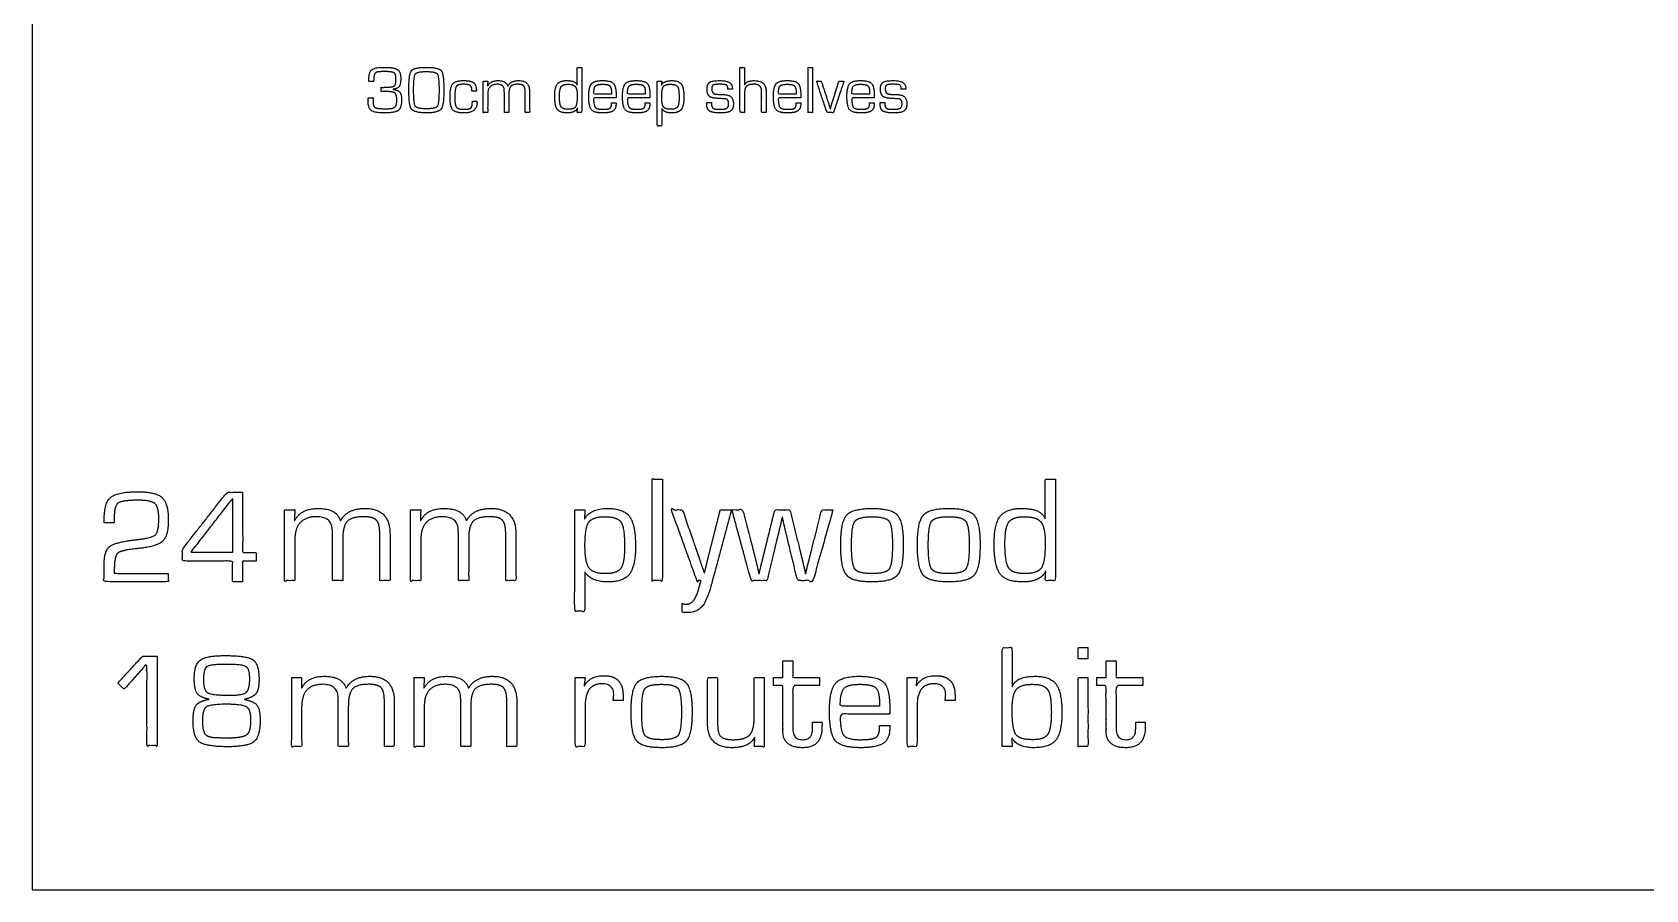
# Model space of a CAD drawing. Header units: millimetres. Extents: x -2385 to 1268, y -2691 to 4654.
# Drawn here: x -2349 to -558, y -1681 to -729 of the extents above; entities that cross this region are included whole.
import ezdxf

# ---------------------------------------------------------------- set-up
doc = ezdxf.new("R2010")
doc.units = ezdxf.units.MM
doc.header["$MEASUREMENT"] = 0
doc.layers.add('LAYER 01', color=1, linetype='Continuous')

msp = doc.modelspace()

# ---------------------------------------------------------------- linework, layer by layer
at = {"layer": 'LAYER 01'}
msp.add_lwpolyline([(-2349.1, -1681.1), (1254.5, -1681.1), (1254.5, 1440.8), (-2349.1, 1440.8), (-2349.1, -1681.1)], dxfattribs=at)
for points, knots in [([(-1962, -794.8), (-1961, -794.8), (-1959.9, -794.8), (-1957.5, -794.8), (-1955.2, -794.8), (-1948.5, -794.8), (-1946.5, -796.5), (-1944.5, -798.1), (-1944.5, -803.7), (-1944.5, -810.4), (-1946.6, -812.1), (-1948.7, -813.9), (-1956.5, -813.9), (-1966.6, -813.9), (-1968.7, -812.5), (-1970.9, -811.1), (-1970.9, -804.6), (-1970.9, -803.1), (-1970.9, -801.7), (-1973.6, -801.7), (-1976.4, -801.7), (-1976.4, -803.2), (-1976.4, -804.7), (-1976.4, -813.2), (-1972.7, -815.9), (-1969.1, -818.5), (-1957.3, -818.5), (-1946.4, -818.5), (-1942.8, -815.7), (-1939.2, -812.8), (-1939.2, -804.1), (-1939.2, -797.8), (-1941.1, -795.5), (-1942.9, -793.2), (-1948.6, -792.4), (-1948.6, -792.3), (-1948.6, -792.2), (-1943.5, -791.6), (-1941.8, -789.2), (-1940.1, -786.8), (-1940.1, -780.4), (-1940.1, -772.8), (-1943.7, -770.4), (-1947.2, -767.9), (-1958.2, -767.9), (-1968.8, -767.9), (-1972.2, -770.5), (-1975.5, -773.2), (-1975.5, -781.6), (-1975.5, -782.6), (-1975.5, -783.5), (-1972.9, -783.5), (-1970.2, -783.5), (-1970.2, -782.5), (-1970.1, -781.4), (-1970.1, -775.4), (-1968.2, -774), (-1966.3, -772.6), (-1958.2, -772.6), (-1949.4, -772.6), (-1947.4, -774), (-1945.4, -775.5), (-1945.4, -782), (-1945.4, -787.6), (-1947.7, -788.8), (-1950, -790.1), (-1960.1, -790.1), (-1961.1, -790.1), (-1962, -790.1), (-1962, -792.4), (-1962, -794.8)], [-35, -35, -35, -34, -34, -33, -33, -32, -32, -31, -31, -30, -30, -29, -29, -28, -28, -27, -27, -26, -26, -25, -25, -24, -24, -23, -23, -22, -22, -21, -21, -20, -20, -19, -19, -18, -18, -17, -17, -16, -16, -15, -15, -14, -14, -13, -13, -12, -12, -11, -11, -10, -10, -9, -9, -8, -8, -7, -7, -6, -6, -5, -5, -4, -4, -3, -3, -2, -2, -1, -1, 0, 0, 0]), ([(-1911.7, -767.9), (-1925.1, -767.9), (-1928.1, -771.5), (-1931.1, -775.1), (-1931.1, -791.4), (-1931.1, -810.3), (-1928.4, -813.9), (-1925, -818.5), (-1911.7, -818.5), (-1898.4, -818.5), (-1895, -813.9), (-1892.3, -810.3), (-1892.3, -793.2), (-1892.3, -775.3), (-1895.1, -771.6), (-1898, -767.9), (-1911.7, -767.9)], [-8, -8, -8, -7, -7, -6, -6, -5, -5, -4, -4, -3, -3, -2, -2, -1, -1, 0, 0, 0]), ([(-1739.2, -768.2), (-1741.7, -768.2), (-1744.2, -768.2), (-1744.2, -777.9), (-1744.2, -787.5), (-1744.3, -787.6), (-1744.3, -787.6), (-1746.1, -782.6), (-1755.7, -782.6), (-1763.3, -782.6), (-1766.2, -786.4), (-1769.2, -790.2), (-1769.2, -800.1), (-1769.2, -810.7), (-1766.3, -814.6), (-1763.3, -818.5), (-1755.3, -818.5), (-1746.5, -818.5), (-1744.1, -813.4), (-1744, -813.4), (-1743.9, -813.4), (-1744.1, -815.7), (-1744.2, -817.9), (-1741.7, -817.9), (-1739.2, -817.9), (-1739.2, -793.1), (-1739.2, -768.2)], [-13, -13, -13, -12, -12, -11, -11, -10, -10, -9, -9, -8, -8, -7, -7, -6, -6, -5, -5, -4, -4, -3, -3, -2, -2, -1, -1, 0, 0, 0]), ([(-1558.6, -768.2), (-1561.1, -768.2), (-1563.6, -768.2), (-1563.6, -793.1), (-1563.6, -817.9), (-1561.1, -817.9), (-1558.6, -817.9), (-1558.6, -808.2), (-1558.6, -798.4), (-1558.6, -791.4), (-1556.4, -789), (-1554.2, -786.7), (-1547.6, -786.7), (-1539.5, -786.7), (-1539.5, -794.8), (-1539.5, -795.3), (-1539.5, -795.8), (-1539.5, -806.8), (-1539.5, -817.9), (-1537, -817.9), (-1534.5, -817.9), (-1534.5, -806.8), (-1534.5, -795.8), (-1534.5, -795), (-1534.5, -794.3), (-1534.5, -782.6), (-1547.7, -782.6), (-1556.5, -782.6), (-1558.5, -787.6), (-1558.5, -787.5), (-1558.6, -787.5), (-1558.6, -777.9), (-1558.6, -768.2)], [-16, -16, -16, -15, -15, -14, -14, -13, -13, -12, -12, -11, -11, -10, -10, -9, -9, -8, -8, -7, -7, -6, -6, -5, -5, -4, -4, -3, -3, -2, -2, -1, -1, 0, 0, 0]), ([(-1482.9, -768.2), (-1485.4, -768.2), (-1487.9, -768.2), (-1487.9, -793.1), (-1487.9, -817.9), (-1485.4, -817.9), (-1482.9, -817.9), (-1482.9, -793.1), (-1482.9, -768.2)], [-4, -4, -4, -3, -3, -2, -2, -1, -1, 0, 0, 0]), ([(-1911.7, -772.6), (-1922.1, -772.6), (-1923.9, -775.3), (-1925.8, -778), (-1925.8, -793.2), (-1925.8, -808.5), (-1923.9, -811.2), (-1922.1, -813.9), (-1911.7, -813.9), (-1901.3, -813.9), (-1899.5, -811.2), (-1897.6, -808.5), (-1897.6, -793.2), (-1897.6, -778), (-1899.5, -775.3), (-1901.3, -772.6), (-1911.7, -772.6)], [0, 0, 0, 1, 1, 2, 2, 3, 3, 4, 4, 5, 5, 6, 6, 7, 7, 8, 8, 8]), ([(-1860.6, -805.4), (-1860.6, -811.3), (-1862.1, -812.9), (-1863.7, -814.5), (-1869.5, -814.5), (-1876.4, -814.5), (-1878.3, -812.1), (-1880.1, -809.7), (-1880.1, -800.9), (-1880.1, -791.8), (-1878.5, -789.3), (-1876.9, -786.7), (-1871.1, -786.7), (-1865.1, -786.7), (-1863.1, -788), (-1861.1, -789.4), (-1861.1, -793.6), (-1861.1, -794), (-1861.1, -794.5), (-1858.6, -794.5), (-1856.1, -794.5), (-1856.1, -787.6), (-1859.1, -785.1), (-1862.2, -782.6), (-1870.7, -782.6), (-1879.3, -782.6), (-1882.4, -786.3), (-1885.4, -790), (-1885.4, -800.4), (-1885.4, -811.5), (-1882.4, -815), (-1879.4, -818.5), (-1870, -818.5), (-1855.4, -818.5), (-1855.4, -807.3), (-1855.5, -806.4), (-1855.5, -805.4), (-1858, -805.4), (-1860.6, -805.4)], [-19, -19, -19, -18, -18, -17, -17, -16, -16, -15, -15, -14, -14, -13, -13, -12, -12, -11, -11, -10, -10, -9, -9, -8, -8, -7, -7, -6, -6, -5, -5, -4, -4, -3, -3, -2, -2, -1, -1, 0, 0, 0]), ([(-1848.6, -783.2), (-1848.6, -800.6), (-1848.6, -817.9), (-1846.1, -817.9), (-1843.6, -817.9), (-1843.6, -808.1), (-1843.6, -798.2), (-1843.6, -786.7), (-1833, -786.7), (-1825.2, -786.7), (-1825.2, -793.6), (-1825.2, -794.4), (-1825.1, -795.2), (-1825.1, -806.6), (-1825.1, -817.9), (-1822.6, -817.9), (-1820.1, -817.9), (-1820.1, -807.9), (-1820.1, -797.9), (-1820.1, -791.3), (-1818, -789), (-1815.8, -786.7), (-1809.8, -786.7), (-1805.3, -786.7), (-1803.6, -788.4), (-1802, -790), (-1802, -794.8), (-1802, -806.3), (-1802, -817.9), (-1799.5, -817.9), (-1797, -817.9), (-1797, -806.6), (-1797, -795.2), (-1797, -782.6), (-1809.2, -782.6), (-1817.9, -782.6), (-1821.1, -788.6), (-1821.2, -788.6), (-1821.3, -788.6), (-1823.2, -782.6), (-1832.1, -782.6), (-1840.6, -782.6), (-1843.6, -788.6), (-1843.6, -788.5), (-1843.7, -788.5), (-1843.6, -785.8), (-1843.6, -783.2), (-1846.1, -783.2), (-1848.6, -783.2)], [-24, -24, -24, -23, -23, -22, -22, -21, -21, -20, -20, -19, -19, -18, -18, -17, -17, -16, -16, -15, -15, -14, -14, -13, -13, -12, -12, -11, -11, -10, -10, -9, -9, -8, -8, -7, -7, -6, -6, -5, -5, -4, -4, -3, -3, -2, -2, -1, -1, 0, 0, 0]), ([(-1754.5, -786.7), (-1760.1, -786.7), (-1762, -789.3), (-1763.9, -792), (-1763.9, -800), (-1763.9, -808.9), (-1762, -811.7), (-1760.2, -814.5), (-1754.4, -814.5), (-1748, -814.5), (-1746.1, -811.7), (-1744.2, -808.9), (-1744.2, -799.5), (-1744.2, -792), (-1746.3, -789.3), (-1748.4, -786.7), (-1754.5, -786.7)], [0, 0, 0, 1, 1, 2, 2, 3, 3, 4, 4, 5, 5, 6, 6, 7, 7, 8, 8, 8]), ([(-1706.2, -807.3), (-1706.2, -807.8), (-1706.2, -808.4), (-1706.2, -812.2), (-1708, -813.3), (-1709.9, -814.5), (-1716, -814.5), (-1722.5, -814.5), (-1724.2, -812.2), (-1726, -809.9), (-1726, -801.7), (-1713.5, -801.7), (-1701, -801.7), (-1701, -800.3), (-1701, -798.9), (-1701, -788.9), (-1704, -785.7), (-1707, -782.6), (-1716.6, -782.6), (-1725.4, -782.6), (-1728.4, -786.2), (-1731.4, -789.8), (-1731.4, -800.2), (-1731.4, -811.5), (-1728.4, -815), (-1725.4, -818.5), (-1715.8, -818.5), (-1707.6, -818.5), (-1704.4, -816.3), (-1701.1, -814.1), (-1701.1, -808.6), (-1701, -807.9), (-1701, -807.3), (-1703.6, -807.3), (-1706.2, -807.3)], [-17, -17, -17, -16, -16, -15, -15, -14, -14, -13, -13, -12, -12, -11, -11, -10, -10, -9, -9, -8, -8, -7, -7, -6, -6, -5, -5, -4, -4, -3, -3, -2, -2, -1, -1, 0, 0, 0]), ([(-1706.2, -797.6), (-1706.2, -796.8), (-1706.2, -795.9), (-1706.2, -790.1), (-1708.1, -788.4), (-1709.9, -786.7), (-1716.1, -786.7), (-1722.3, -786.7), (-1724.1, -788.7), (-1725.9, -790.7), (-1725.9, -797.6), (-1716.1, -797.6), (-1706.2, -797.6)], [0, 0, 0, 1, 1, 2, 2, 3, 3, 4, 4, 5, 5, 6, 6, 6]), ([(-1668.7, -807.3), (-1668.7, -807.8), (-1668.7, -808.4), (-1668.7, -812.2), (-1670.5, -813.3), (-1672.4, -814.5), (-1678.5, -814.5), (-1685, -814.5), (-1686.7, -812.2), (-1688.5, -809.9), (-1688.5, -801.7), (-1676, -801.7), (-1663.5, -801.7), (-1663.5, -800.3), (-1663.5, -798.9), (-1663.5, -788.9), (-1666.5, -785.7), (-1669.5, -782.6), (-1679.1, -782.6), (-1687.9, -782.6), (-1690.9, -786.2), (-1693.9, -789.8), (-1693.9, -800.2), (-1693.9, -811.5), (-1690.9, -815), (-1687.9, -818.5), (-1678.3, -818.5), (-1670.1, -818.5), (-1666.9, -816.3), (-1663.6, -814.1), (-1663.6, -808.6), (-1663.5, -807.9), (-1663.5, -807.3), (-1666.1, -807.3), (-1668.7, -807.3)], [-17, -17, -17, -16, -16, -15, -15, -14, -14, -13, -13, -12, -12, -11, -11, -10, -10, -9, -9, -8, -8, -7, -7, -6, -6, -5, -5, -4, -4, -3, -3, -2, -2, -1, -1, 0, 0, 0]), ([(-1668.7, -797.6), (-1668.7, -796.8), (-1668.7, -795.9), (-1668.7, -790.1), (-1670.6, -788.4), (-1672.4, -786.7), (-1678.6, -786.7), (-1684.8, -786.7), (-1686.6, -788.7), (-1688.4, -790.7), (-1688.4, -797.6), (-1678.6, -797.6), (-1668.7, -797.6)], [0, 0, 0, 1, 1, 2, 2, 3, 3, 4, 4, 5, 5, 6, 6, 6]), ([(-1655.4, -783.2), (-1655.4, -808.1), (-1655.4, -832.9), (-1652.9, -832.9), (-1650.4, -832.9), (-1650.4, -823.4), (-1650.4, -813.8), (-1650.4, -813.8), (-1650.3, -813.8), (-1647.6, -818.5), (-1639.1, -818.5), (-1631.6, -818.5), (-1628.7, -814.7), (-1625.8, -810.9), (-1625.8, -801.1), (-1625.8, -790.5), (-1628.6, -786.6), (-1631.5, -782.6), (-1639.2, -782.6), (-1647.9, -782.6), (-1650.6, -787.7), (-1650.6, -787.7), (-1650.7, -787.6), (-1650.6, -785.4), (-1650.4, -783.2), (-1652.9, -783.2), (-1655.4, -783.2)], [-13, -13, -13, -12, -12, -11, -11, -10, -10, -9, -9, -8, -8, -7, -7, -6, -6, -5, -5, -4, -4, -3, -3, -2, -2, -1, -1, 0, 0, 0]), ([(-1640.7, -786.7), (-1646.8, -786.7), (-1648.6, -789.3), (-1650.4, -792), (-1650.4, -800.9), (-1650.4, -809), (-1648.5, -811.8), (-1646.5, -814.5), (-1640.5, -814.5), (-1634.7, -814.5), (-1632.9, -811.9), (-1631.1, -809.2), (-1631.1, -801), (-1631.1, -792), (-1632.8, -789.3), (-1634.6, -786.7), (-1640.7, -786.7)], [0, 0, 0, 1, 1, 2, 2, 3, 3, 4, 4, 5, 5, 6, 6, 7, 7, 8, 8, 8]), ([(-1571.9, -792.3), (-1571.9, -791.7), (-1572, -791), (-1572, -782.6), (-1585.8, -782.6), (-1594.4, -782.6), (-1597.3, -784.6), (-1600.1, -786.5), (-1600.1, -792.4), (-1600.1, -798.7), (-1596.5, -800.7), (-1592.8, -802.7), (-1581.1, -802.7), (-1576.1, -802.7), (-1576.1, -808.2), (-1576.1, -812.1), (-1578.1, -813.3), (-1580.1, -814.5), (-1586.4, -814.5), (-1591.6, -814.5), (-1593.4, -813.3), (-1595.1, -812.1), (-1595.1, -808.7), (-1595.1, -807.8), (-1595.1, -807), (-1597.7, -807), (-1600.4, -807), (-1600.4, -807.9), (-1600.4, -808.9), (-1600.4, -814.4), (-1597.2, -816.5), (-1594, -818.5), (-1585.4, -818.5), (-1577, -818.5), (-1573.9, -816.3), (-1570.8, -814.1), (-1570.8, -808.2), (-1570.8, -798.7), (-1580.3, -798.2), (-1582.9, -798.1), (-1585.5, -798), (-1587.6, -797.9), (-1589.7, -797.8), (-1594.8, -797.5), (-1594.8, -792.1), (-1594.8, -788.5), (-1593.3, -787.6), (-1591.8, -786.7), (-1586.1, -786.7), (-1579.9, -786.7), (-1578.4, -787.6), (-1577, -788.5), (-1577, -792.3), (-1574.4, -792.3), (-1571.9, -792.3)], [-27, -27, -27, -26, -26, -25, -25, -24, -24, -23, -23, -22, -22, -21, -21, -20, -20, -19, -19, -18, -18, -17, -17, -16, -16, -15, -15, -14, -14, -13, -13, -12, -12, -11, -11, -10, -10, -9, -9, -8, -8, -7, -7, -6, -6, -5, -5, -4, -4, -3, -3, -2, -2, -1, -1, 0, 0, 0]), ([(-1501.2, -807.3), (-1501.2, -807.8), (-1501.2, -808.4), (-1501.2, -812.2), (-1503, -813.3), (-1504.9, -814.5), (-1511, -814.5), (-1517.5, -814.5), (-1519.2, -812.2), (-1521, -809.9), (-1521, -801.7), (-1508.5, -801.7), (-1496, -801.7), (-1496, -800.3), (-1496, -798.9), (-1496, -788.9), (-1499, -785.7), (-1502, -782.6), (-1511.6, -782.6), (-1520.4, -782.6), (-1523.4, -786.2), (-1526.4, -789.8), (-1526.4, -800.2), (-1526.4, -811.5), (-1523.4, -815), (-1520.4, -818.5), (-1510.8, -818.5), (-1502.6, -818.5), (-1499.4, -816.3), (-1496.1, -814.1), (-1496.1, -808.6), (-1496, -807.9), (-1496, -807.3), (-1498.6, -807.3), (-1501.2, -807.3)], [-17, -17, -17, -16, -16, -15, -15, -14, -14, -13, -13, -12, -12, -11, -11, -10, -10, -9, -9, -8, -8, -7, -7, -6, -6, -5, -5, -4, -4, -3, -3, -2, -2, -1, -1, 0, 0, 0]), ([(-1501.2, -797.6), (-1501.2, -796.8), (-1501.2, -795.9), (-1501.2, -790.1), (-1503.1, -788.4), (-1504.9, -786.7), (-1511.1, -786.7), (-1517.3, -786.7), (-1519.1, -788.7), (-1520.9, -790.7), (-1520.9, -797.6), (-1511.1, -797.6), (-1501.2, -797.6)], [0, 0, 0, 1, 1, 2, 2, 3, 3, 4, 4, 5, 5, 6, 6, 6]), ([(-1448.1, -783.2), (-1450.9, -783.2), (-1453.7, -783.2), (-1456.7, -792.7), (-1459.6, -802.2), (-1460.6, -805.1), (-1461.5, -808.1), (-1461.9, -809.5), (-1462.4, -811), (-1462.8, -812.5), (-1463.2, -814), (-1463.3, -814), (-1463.4, -814), (-1463.8, -812.5), (-1464.3, -811), (-1464.8, -809.5), (-1465.2, -808), (-1466.2, -805.1), (-1467.1, -802.1), (-1470.2, -792.7), (-1473.3, -783.2), (-1475.9, -783.2), (-1478.5, -783.2), (-1472.8, -800.6), (-1467, -817.9), (-1463.4, -817.9), (-1459.7, -817.9), (-1453.9, -800.6), (-1448.1, -783.2)], [-14, -14, -14, -13, -13, -12, -12, -11, -11, -10, -10, -9, -9, -8, -8, -7, -7, -6, -6, -5, -5, -4, -4, -3, -3, -2, -2, -1, -1, 0, 0, 0]), ([(-1419.6, -807.3), (-1419.6, -807.8), (-1419.6, -808.4), (-1419.6, -812.2), (-1421.5, -813.3), (-1423.3, -814.5), (-1429.4, -814.5), (-1435.9, -814.5), (-1437.7, -812.2), (-1439.4, -809.9), (-1439.4, -801.7), (-1426.9, -801.7), (-1414.5, -801.7), (-1414.5, -800.3), (-1414.5, -798.9), (-1414.5, -788.9), (-1417.4, -785.7), (-1420.4, -782.6), (-1430, -782.6), (-1438.8, -782.6), (-1441.8, -786.2), (-1444.8, -789.8), (-1444.8, -800.2), (-1444.8, -811.5), (-1441.8, -815), (-1438.8, -818.5), (-1429.3, -818.5), (-1421.1, -818.5), (-1417.8, -816.3), (-1414.5, -814.1), (-1414.5, -808.6), (-1414.5, -807.9), (-1414.5, -807.3), (-1417, -807.3), (-1419.6, -807.3)], [-17, -17, -17, -16, -16, -15, -15, -14, -14, -13, -13, -12, -12, -11, -11, -10, -10, -9, -9, -8, -8, -7, -7, -6, -6, -5, -5, -4, -4, -3, -3, -2, -2, -1, -1, 0, 0, 0]), ([(-1419.6, -797.6), (-1419.7, -796.8), (-1419.7, -795.9), (-1419.7, -790.1), (-1421.5, -788.4), (-1423.4, -786.7), (-1429.5, -786.7), (-1435.7, -786.7), (-1437.5, -788.7), (-1439.4, -790.7), (-1439.4, -797.6), (-1429.5, -797.6), (-1419.6, -797.6)], [0, 0, 0, 1, 1, 2, 2, 3, 3, 4, 4, 5, 5, 6, 6, 6]), ([(-1379.4, -792.3), (-1379.4, -791.7), (-1379.5, -791), (-1379.5, -782.6), (-1393.3, -782.6), (-1401.9, -782.6), (-1404.8, -784.6), (-1407.6, -786.5), (-1407.6, -792.4), (-1407.6, -798.7), (-1404, -800.7), (-1400.3, -802.7), (-1388.6, -802.7), (-1383.6, -802.7), (-1383.6, -808.2), (-1383.6, -812.1), (-1385.6, -813.3), (-1387.6, -814.5), (-1393.9, -814.5), (-1399.1, -814.5), (-1400.9, -813.3), (-1402.6, -812.1), (-1402.6, -808.7), (-1402.6, -807.8), (-1402.6, -807), (-1405.2, -807), (-1407.9, -807), (-1407.9, -807.9), (-1407.9, -808.9), (-1407.9, -814.4), (-1404.7, -816.5), (-1401.5, -818.5), (-1392.9, -818.5), (-1384.5, -818.5), (-1381.4, -816.3), (-1378.3, -814.1), (-1378.3, -808.2), (-1378.3, -798.7), (-1387.8, -798.2), (-1390.4, -798.1), (-1393, -798), (-1395.1, -797.9), (-1397.2, -797.8), (-1402.3, -797.5), (-1402.3, -792.1), (-1402.3, -788.5), (-1400.8, -787.6), (-1399.3, -786.7), (-1393.6, -786.7), (-1387.4, -786.7), (-1385.9, -787.6), (-1384.5, -788.5), (-1384.5, -792.3), (-1381.9, -792.3), (-1379.4, -792.3)], [-27, -27, -27, -26, -26, -25, -25, -24, -24, -23, -23, -22, -22, -21, -21, -20, -20, -19, -19, -18, -18, -17, -17, -16, -16, -15, -15, -14, -14, -13, -13, -12, -12, -11, -11, -10, -10, -9, -9, -8, -8, -7, -7, -6, -6, -5, -5, -4, -4, -3, -3, -2, -2, -1, -1, 0, 0, 0]), ([(-1649.7, -1225.1, 5.2), (-1655.4, -1225.1, 5.2), (-1661.1, -1225.1, 5.2), (-1661.1, -1281.5, 5.2), (-1661.1, -1337.9, 5.2), (-1655.4, -1337.9, 5.2), (-1649.7, -1337.9, 5.2), (-1649.7, -1281.5, 5.2), (-1649.7, -1225.1, 5.2)], [-4, -4, -4, -3, -3, -2, -2, -1, -1, 0, 0, 0]), ([(-1213.3, -1225.1, 5.2), (-1219, -1225.1, 5.2), (-1224.7, -1225.1, 5.2), (-1224.7, -1247, 5.2), (-1224.7, -1268.9, 5.2), (-1224.8, -1269, 5.2), (-1224.9, -1269.1, 5.2), (-1229.1, -1257.7, 5.2), (-1250.7, -1257.7, 5.2), (-1268, -1257.7, 5.2), (-1274.7, -1266.4, 5.2), (-1281.4, -1275, 5.2), (-1281.4, -1297.3, 5.2), (-1281.4, -1321.5, 5.2), (-1274.8, -1330.4, 5.2), (-1268.1, -1339.3, 5.2), (-1249.9, -1339.3, 5.2), (-1229.9, -1339.3, 5.2), (-1224.4, -1327.6, 5.2), (-1224.3, -1327.6, 5.2), (-1224.1, -1327.7, 5.2), (-1224.4, -1332.8, 5.2), (-1224.7, -1337.9, 5.2), (-1219, -1337.9, 5.2), (-1213.3, -1337.9, 5.2), (-1213.3, -1281.5, 5.2), (-1213.3, -1225.1, 5.2)], [-13, -13, -13, -12, -12, -11, -11, -10, -10, -9, -9, -8, -8, -7, -7, -6, -6, -5, -5, -4, -4, -3, -3, -2, -2, -1, -1, 0, 0, 0]), ([(-2198.1, -1329.8), (-2228.1, -1329.8), (-2258.1, -1329.8), (-2258.1, -1328.1), (-2258.1, -1326.5), (-2258.1, -1310.9), (-2254.5, -1307.5), (-2250.9, -1304.2), (-2232.2, -1302.3), (-2210.9, -1300.2), (-2204.5, -1294.2), (-2198.1, -1288.2), (-2198.1, -1270.5), (-2198.1, -1252), (-2205, -1245.6), (-2211.8, -1239.2), (-2231.8, -1239.2), (-2254.2, -1239.2), (-2261.7, -1245), (-2269.2, -1250.9), (-2269.2, -1268.5), (-2269.2, -1271), (-2269.2, -1273.6), (-2263.7, -1273.6), (-2258.2, -1273.6), (-2258.2, -1269.9), (-2258.1, -1266.3), (-2258.1, -1254.6), (-2253.5, -1251.6), (-2248.9, -1248.6), (-2231.2, -1248.6), (-2217.1, -1248.6), (-2212.9, -1252.4), (-2208.7, -1256.2), (-2208.7, -1269), (-2208.7, -1283.5), (-2212.5, -1287), (-2216.3, -1290.5), (-2234.5, -1292.5), (-2257.2, -1295.1), (-2263.3, -1300), (-2269.4, -1304.9), (-2269.4, -1320.5), (-2269.4, -1329.9), (-2269.4, -1339.2), (-2233.7, -1339.2), (-2198.1, -1339.2), (-2198.1, -1334.5), (-2198.1, -1329.8)], [-24, -24, -24, -23, -23, -22, -22, -21, -21, -20, -20, -19, -19, -18, -18, -17, -17, -16, -16, -15, -15, -14, -14, -13, -13, -12, -12, -11, -11, -10, -10, -9, -9, -8, -8, -7, -7, -6, -6, -5, -5, -4, -4, -3, -3, -2, -2, -1, -1, 0, 0, 0]), ([(-2115.6, -1239.8), (-2124.3, -1239.8), (-2133, -1239.8), (-2157.7, -1271.4), (-2182.5, -1303), (-2182.5, -1309.5), (-2182.5, -1316.1), (-2154.7, -1316.1), (-2126.9, -1316.1), (-2126.9, -1327.6), (-2126.9, -1339.2), (-2121.2, -1339.2), (-2115.6, -1339.2), (-2115.6, -1327.6), (-2115.6, -1316.1), (-2108.1, -1316.1), (-2100.6, -1316.1), (-2100.6, -1311.4), (-2100.6, -1306.7), (-2108.1, -1306.7), (-2115.6, -1306.7), (-2115.6, -1273.3), (-2115.6, -1239.8)], [-11, -11, -11, -10, -10, -9, -9, -8, -8, -7, -7, -6, -6, -5, -5, -4, -4, -3, -3, -2, -2, -1, -1, 0, 0, 0]), ([(-2126.9, -1306.7), (-2126.9, -1276.9), (-2126.9, -1247.1), (-2127, -1247.1), (-2127.1, -1247.1), (-2150.2, -1276.9), (-2173.2, -1306.7), (-2150.1, -1306.7), (-2126.9, -1306.7)], [0, 0, 0, 1, 1, 2, 2, 3, 3, 4, 4, 4]), ([(-2069.1, -1259.1, 5.2), (-2069.1, -1298.5, 5.2), (-2069.1, -1337.9, 5.2), (-2063.4, -1337.9, 5.2), (-2057.7, -1337.9, 5.2), (-2057.7, -1315.5, 5.2), (-2057.7, -1293.1, 5.2), (-2057.7, -1266.9, 5.2), (-2033.7, -1266.9, 5.2), (-2016, -1266.9, 5.2), (-2016, -1282.8, 5.2), (-2015.9, -1284.6, 5.2), (-2015.9, -1286.4, 5.2), (-2015.9, -1312.1, 5.2), (-2015.9, -1337.9, 5.2), (-2010.2, -1337.9, 5.2), (-2004.5, -1337.9, 5.2), (-2004.5, -1315.1, 5.2), (-2004.5, -1292.3, 5.2), (-2004.5, -1277.5, 5.2), (-1999.6, -1272.2, 5.2), (-1994.8, -1266.9, 5.2), (-1981.1, -1266.9, 5.2), (-1970.8, -1266.9, 5.2), (-1967.1, -1270.8, 5.2), (-1963.4, -1274.6, 5.2), (-1963.4, -1285.3, 5.2), (-1963.4, -1311.6, 5.2), (-1963.4, -1337.9, 5.2), (-1957.7, -1337.9, 5.2), (-1952, -1337.9, 5.2), (-1952, -1312.1, 5.2), (-1952, -1286.4, 5.2), (-1952, -1257.7, 5.2), (-1979.8, -1257.7, 5.2), (-1999.4, -1257.7, 5.2), (-2006.8, -1271.2, 5.2), (-2006.9, -1271.2, 5.2), (-2007.1, -1271.2, 5.2), (-2011.4, -1257.7, 5.2), (-2031.7, -1257.7, 5.2), (-2051, -1257.7, 5.2), (-2057.7, -1271.2, 5.2), (-2057.9, -1271.1, 5.2), (-2058, -1271, 5.2), (-2057.9, -1265, 5.2), (-2057.7, -1259.1, 5.2), (-2063.4, -1259.1, 5.2), (-2069.1, -1259.1, 5.2)], [-24, -24, -24, -23, -23, -22, -22, -21, -21, -20, -20, -19, -19, -18, -18, -17, -17, -16, -16, -15, -15, -14, -14, -13, -13, -12, -12, -11, -11, -10, -10, -9, -9, -8, -8, -7, -7, -6, -6, -5, -5, -4, -4, -3, -3, -2, -2, -1, -1, 0, 0, 0]), ([(-1929.3, -1259.1, 5.2), (-1929.3, -1298.5, 5.2), (-1929.3, -1337.9, 5.2), (-1923.6, -1337.9, 5.2), (-1917.9, -1337.9, 5.2), (-1917.9, -1315.5, 5.2), (-1917.9, -1293.1, 5.2), (-1917.9, -1266.9, 5.2), (-1893.9, -1266.9, 5.2), (-1876.2, -1266.9, 5.2), (-1876.2, -1282.8, 5.2), (-1876.2, -1284.6, 5.2), (-1876.1, -1286.4, 5.2), (-1876.1, -1312.1, 5.2), (-1876.1, -1337.9, 5.2), (-1870.4, -1337.9, 5.2), (-1864.7, -1337.9, 5.2), (-1864.7, -1315.1, 5.2), (-1864.7, -1292.3, 5.2), (-1864.7, -1277.5, 5.2), (-1859.9, -1272.2, 5.2), (-1855, -1266.9, 5.2), (-1841.3, -1266.9, 5.2), (-1831, -1266.9, 5.2), (-1827.3, -1270.8, 5.2), (-1823.6, -1274.6, 5.2), (-1823.6, -1285.3, 5.2), (-1823.6, -1311.6, 5.2), (-1823.6, -1337.9, 5.2), (-1817.9, -1337.9, 5.2), (-1812.2, -1337.9, 5.2), (-1812.2, -1312.1, 5.2), (-1812.2, -1286.4, 5.2), (-1812.2, -1257.7, 5.2), (-1840, -1257.7, 5.2), (-1859.6, -1257.7, 5.2), (-1867, -1271.2, 5.2), (-1867.2, -1271.2, 5.2), (-1867.3, -1271.2, 5.2), (-1871.6, -1257.7, 5.2), (-1891.9, -1257.7, 5.2), (-1911.2, -1257.7, 5.2), (-1917.9, -1271.2, 5.2), (-1918.1, -1271.1, 5.2), (-1918.2, -1271, 5.2), (-1918.1, -1265, 5.2), (-1917.9, -1259.1, 5.2), (-1923.6, -1259.1, 5.2), (-1929.3, -1259.1, 5.2)], [-24, -24, -24, -23, -23, -22, -22, -21, -21, -20, -20, -19, -19, -18, -18, -17, -17, -16, -16, -15, -15, -14, -14, -13, -13, -12, -12, -11, -11, -10, -10, -9, -9, -8, -8, -7, -7, -6, -6, -5, -5, -4, -4, -3, -3, -2, -2, -1, -1, 0, 0, 0]), ([(-1746.9, -1259.1, 5.2), (-1746.9, -1315.5, 5.2), (-1746.9, -1371.9, 5.2), (-1741.2, -1371.9, 5.2), (-1735.6, -1371.9, 5.2), (-1735.6, -1350.3, 5.2), (-1735.6, -1328.6, 5.2), (-1735.5, -1328.6, 5.2), (-1735.3, -1328.6, 5.2), (-1729.1, -1339.3, 5.2), (-1709.8, -1339.3, 5.2), (-1692.8, -1339.3, 5.2), (-1686.2, -1330.6, 5.2), (-1679.5, -1322, 5.2), (-1679.5, -1299.7, 5.2), (-1679.5, -1275.6, 5.2), (-1686.1, -1266.7, 5.2), (-1692.6, -1257.7, 5.2), (-1710.1, -1257.7, 5.2), (-1729.8, -1257.7, 5.2), (-1735.8, -1269.3, 5.2), (-1736, -1269.2, 5.2), (-1736.1, -1269.1, 5.2), (-1735.9, -1264.1, 5.2), (-1735.6, -1259.1, 5.2), (-1741.2, -1259.1, 5.2), (-1746.9, -1259.1, 5.2)], [-13, -13, -13, -12, -12, -11, -11, -10, -10, -9, -9, -8, -8, -7, -7, -6, -6, -5, -5, -4, -4, -3, -3, -2, -2, -1, -1, 0, 0, 0]), ([(-1713.4, -1266.9, 5.2), (-1727.2, -1266.9, 5.2), (-1731.4, -1273, 5.2), (-1735.6, -1279.1, 5.2), (-1735.6, -1299.2, 5.2), (-1735.6, -1317.7, 5.2), (-1731, -1323.9, 5.2), (-1726.5, -1330.1, 5.2), (-1712.9, -1330.1, 5.2), (-1699.9, -1330.1, 5.2), (-1695.7, -1324.1, 5.2), (-1691.6, -1318.1, 5.2), (-1691.6, -1299.5, 5.2), (-1691.6, -1279, 5.2), (-1695.6, -1273, 5.2), (-1699.6, -1266.9, 5.2), (-1713.4, -1266.9, 5.2)], [0, 0, 0, 1, 1, 2, 2, 3, 3, 4, 4, 5, 5, 6, 6, 7, 7, 8, 8, 8]), ([(-1573, -1259.1, 5.2), (-1579.2, -1259.1, 5.2), (-1585.3, -1259.1, 5.2), (-1589.8, -1276.7, 5.2), (-1594.2, -1294.2, 5.2), (-1596.5, -1302.9, 5.2), (-1598.7, -1311.7, 5.2), (-1599.7, -1316.1, 5.2), (-1600.7, -1320.5, 5.2), (-1601.8, -1324.9, 5.2), (-1602.9, -1329.2, 5.2), (-1603.1, -1329.2, 5.2), (-1603.2, -1329.2, 5.2), (-1604.7, -1324.9, 5.2), (-1606.3, -1320.5, 5.2), (-1607.8, -1316.1, 5.2), (-1609.2, -1311.7, 5.2), (-1612.3, -1302.9, 5.2), (-1615.3, -1294.2, 5.2), (-1621.4, -1276.7, 5.2), (-1627.5, -1259.1, 5.2), (-1633.6, -1259.1, 5.2), (-1639.8, -1259.1, 5.2), (-1625.5, -1298.5, 5.2), (-1611.2, -1337.9, 5.2), (-1609, -1337.9, 5.2), (-1606.8, -1337.9, 5.2), (-1607.5, -1340.5, 5.2), (-1607.6, -1340.9, 5.2), (-1608.7, -1344.8, 5.2), (-1609.8, -1348.8, 5.2), (-1614.4, -1364.6, 5.2), (-1623.7, -1364.1, 5.2), (-1625.3, -1364, 5.2), (-1627.7, -1363.3, 5.2), (-1627.7, -1368.1, 5.2), (-1627.7, -1372.9, 5.2), (-1624.3, -1373.4, 5.2), (-1622.2, -1373.4, 5.2), (-1611.5, -1373.4, 5.2), (-1605.8, -1366.8, 5.2), (-1600.1, -1360.2, 5.2), (-1595.4, -1342.5, 5.2), (-1584.2, -1300.8, 5.2), (-1573, -1259.1, 5.2)], [-22, -22, -22, -21, -21, -20, -20, -19, -19, -18, -18, -17, -17, -16, -16, -15, -15, -14, -14, -13, -13, -12, -12, -11, -11, -10, -10, -9, -9, -8, -8, -7, -7, -6, -6, -5, -5, -4, -4, -3, -3, -2, -2, -1, -1, 0, 0, 0]), ([(-1460.3, -1259.1, 5.2), (-1466.5, -1259.1, 5.2), (-1472.7, -1259.1, 5.2), (-1478.2, -1280.9, 5.2), (-1483.8, -1302.7, 5.2), (-1485.5, -1309.5, 5.2), (-1487.2, -1316.4, 5.2), (-1488.1, -1319.8, 5.2), (-1488.9, -1323.2, 5.2), (-1489.7, -1326.6, 5.2), (-1490.6, -1330.1, 5.2), (-1490.7, -1330.1, 5.2), (-1490.9, -1330.1, 5.2), (-1491.6, -1326.6, 5.2), (-1492.4, -1323.2, 5.2), (-1493.2, -1319.8, 5.2), (-1494, -1316.5, 5.2), (-1495.6, -1309.7, 5.2), (-1497.3, -1302.9, 5.2), (-1502.7, -1281, 5.2), (-1508, -1259.1, 5.2), (-1516.4, -1259.1, 5.2), (-1524.8, -1259.1, 5.2), (-1530.2, -1280.9, 5.2), (-1535.6, -1302.8, 5.2), (-1537.3, -1309.6, 5.2), (-1538.9, -1316.4, 5.2), (-1539.8, -1319.8, 5.2), (-1540.6, -1323.2, 5.2), (-1541.4, -1326.6, 5.2), (-1542.2, -1330.1, 5.2), (-1542.3, -1330.1, 5.2), (-1542.5, -1330.1, 5.2), (-1543.3, -1326.6, 5.2), (-1544.1, -1323.2, 5.2), (-1545, -1319.8, 5.2), (-1545.8, -1316.4, 5.2), (-1547.5, -1309.5, 5.2), (-1549.2, -1302.7, 5.2), (-1554.8, -1280.9, 5.2), (-1560.4, -1259.1, 5.2), (-1566.4, -1259.1, 5.2), (-1572.5, -1259.1, 5.2), (-1561.8, -1298.5, 5.2), (-1551.1, -1337.9, 5.2), (-1542.4, -1337.9, 5.2), (-1533.7, -1337.9, 5.2), (-1528.3, -1316, 5.2), (-1523, -1294.1, 5.2), (-1521.4, -1287.5, 5.2), (-1519.8, -1280.8, 5.2), (-1519, -1277.4, 5.2), (-1518.2, -1274.1, 5.2), (-1517.5, -1270.8, 5.2), (-1516.7, -1267.4, 5.2), (-1516.5, -1267.4, 5.2), (-1516.4, -1267.4, 5.2), (-1515.6, -1270.8, 5.2), (-1514.9, -1274.1, 5.2), (-1514.1, -1277.4, 5.2), (-1513.4, -1280.8, 5.2), (-1511.8, -1287.5, 5.2), (-1510.2, -1294.1, 5.2), (-1504.9, -1316, 5.2), (-1499.6, -1337.9, 5.2), (-1491, -1337.9, 5.2), (-1482.4, -1337.9, 5.2), (-1471.4, -1298.5, 5.2), (-1460.3, -1259.1, 5.2)], [-34, -34, -34, -33, -33, -32, -32, -31, -31, -30, -30, -29, -29, -28, -28, -27, -27, -26, -26, -25, -25, -24, -24, -23, -23, -22, -22, -21, -21, -20, -20, -19, -19, -18, -18, -17, -17, -16, -16, -15, -15, -14, -14, -13, -13, -12, -12, -11, -11, -10, -10, -9, -9, -8, -8, -7, -7, -6, -6, -5, -5, -4, -4, -3, -3, -2, -2, -1, -1, 0, 0, 0]), ([(-1417, -1257.7, 5.2), (-1438.7, -1257.7, 5.2), (-1445.2, -1265.3, 5.2), (-1451.7, -1273, 5.2), (-1451.7, -1298.5, 5.2), (-1451.7, -1324, 5.2), (-1445.2, -1331.7, 5.2), (-1438.7, -1339.3, 5.2), (-1417, -1339.3, 5.2), (-1395.2, -1339.3, 5.2), (-1388.7, -1331.7, 5.2), (-1382.2, -1324, 5.2), (-1382.2, -1298.5, 5.2), (-1382.2, -1273, 5.2), (-1388.7, -1265.3, 5.2), (-1395.2, -1257.7, 5.2), (-1417, -1257.7, 5.2)], [-8, -8, -8, -7, -7, -6, -6, -5, -5, -4, -4, -3, -3, -2, -2, -1, -1, 0, 0, 0]), ([(-1417, -1266.9, 5.2), (-1432.3, -1266.9, 5.2), (-1436, -1272, 5.2), (-1439.7, -1277.1, 5.2), (-1439.7, -1298.5, 5.2), (-1439.7, -1319.9, 5.2), (-1436, -1325, 5.2), (-1432.3, -1330.1, 5.2), (-1417, -1330.1, 5.2), (-1401.6, -1330.1, 5.2), (-1397.9, -1325, 5.2), (-1394.3, -1319.9, 5.2), (-1394.3, -1298.5, 5.2), (-1394.3, -1277.1, 5.2), (-1397.9, -1272, 5.2), (-1401.6, -1266.9, 5.2), (-1417, -1266.9, 5.2)], [0, 0, 0, 1, 1, 2, 2, 3, 3, 4, 4, 5, 5, 6, 6, 7, 7, 8, 8, 8]), ([(-1331.9, -1257.7, 5.2), (-1353.6, -1257.7, 5.2), (-1360.1, -1265.3, 5.2), (-1366.6, -1273, 5.2), (-1366.6, -1298.5, 5.2), (-1366.6, -1324, 5.2), (-1360.1, -1331.7, 5.2), (-1353.6, -1339.3, 5.2), (-1331.9, -1339.3, 5.2), (-1310, -1339.3, 5.2), (-1303.5, -1331.7, 5.2), (-1297, -1324, 5.2), (-1297, -1298.5, 5.2), (-1297, -1273, 5.2), (-1303.5, -1265.3, 5.2), (-1310, -1257.7, 5.2), (-1331.9, -1257.7, 5.2)], [-8, -8, -8, -7, -7, -6, -6, -5, -5, -4, -4, -3, -3, -2, -2, -1, -1, 0, 0, 0]), ([(-1331.9, -1266.9, 5.2), (-1347.2, -1266.9, 5.2), (-1350.8, -1272, 5.2), (-1354.5, -1277.1, 5.2), (-1354.5, -1298.5, 5.2), (-1354.5, -1319.9, 5.2), (-1350.8, -1325, 5.2), (-1347.2, -1330.1, 5.2), (-1331.9, -1330.1, 5.2), (-1316.4, -1330.1, 5.2), (-1312.8, -1325, 5.2), (-1309.1, -1319.9, 5.2), (-1309.1, -1298.5, 5.2), (-1309.1, -1277.1, 5.2), (-1312.8, -1272, 5.2), (-1316.4, -1266.9, 5.2), (-1331.9, -1266.9, 5.2)], [0, 0, 0, 1, 1, 2, 2, 3, 3, 4, 4, 5, 5, 6, 6, 7, 7, 8, 8, 8]), ([(-1248, -1266.9, 5.2), (-1260.9, -1266.9, 5.2), (-1265.1, -1272.9, 5.2), (-1269.4, -1278.9, 5.2), (-1269.4, -1297.2, 5.2), (-1269.4, -1317.4, 5.2), (-1265.2, -1323.7, 5.2), (-1261, -1330.1, 5.2), (-1247.7, -1330.1, 5.2), (-1233.3, -1330.1, 5.2), (-1229, -1323.7, 5.2), (-1224.7, -1317.4, 5.2), (-1224.7, -1296.1, 5.2), (-1224.7, -1278.9, 5.2), (-1229.4, -1272.9, 5.2), (-1234.2, -1266.9, 5.2), (-1248, -1266.9, 5.2)], [0, 0, 0, 1, 1, 2, 2, 3, 3, 4, 4, 5, 5, 6, 6, 7, 7, 8, 8, 8]), ([(-1272.4, -1522, 5.2), (-1266.9, -1522, 5.2), (-1261.4, -1522, 5.2), (-1261.6, -1517.3, 5.2), (-1261.9, -1512.6, 5.2), (-1261.8, -1512.6, 5.2), (-1261.6, -1512.5, 5.2), (-1255.6, -1523.4, 5.2), (-1237.5, -1523.4, 5.2), (-1219.7, -1523.4, 5.2), (-1212.9, -1515, 5.2), (-1206.2, -1506.6, 5.2), (-1206.2, -1484.7, 5.2), (-1206.2, -1461.7, 5.2), (-1212.6, -1452.9, 5.2), (-1219, -1444.1, 5.2), (-1235.9, -1444.1, 5.2), (-1257.3, -1444.1, 5.2), (-1261.1, -1455.5, 5.2), (-1261.2, -1455.3, 5.2), (-1261.4, -1455.2, 5.2), (-1261.4, -1433.8, 5.2), (-1261.4, -1412.3, 5.2), (-1266.9, -1412.3, 5.2), (-1272.4, -1412.3, 5.2), (-1272.4, -1467.2, 5.2), (-1272.4, -1522, 5.2)], [-13, -13, -13, -12, -12, -11, -11, -10, -10, -9, -9, -8, -8, -7, -7, -6, -6, -5, -5, -4, -4, -3, -3, -2, -2, -1, -1, 0, 0, 0]), ([(-1177.2, -1412.3, 5.2), (-1182.7, -1412.3, 5.2), (-1188.2, -1412.3, 5.2), (-1188.2, -1418.5, 5.2), (-1188.2, -1424.7, 5.2), (-1182.7, -1424.7, 5.2), (-1177.2, -1424.7, 5.2), (-1177.2, -1418.5, 5.2), (-1177.2, -1412.3, 5.2)], [-4, -4, -4, -3, -3, -2, -2, -1, -1, 0, 0, 0]), ([(-2210.6, -1421.7), (-2218.7, -1421.7), (-2226.7, -1421.7), (-2240.5, -1436.7), (-2254.2, -1451.8), (-2250.7, -1455.1), (-2247.2, -1458.5), (-2234.5, -1444.3), (-2221.8, -1430.1), (-2221.8, -1475.6), (-2221.8, -1521.1), (-2216.2, -1521.1), (-2210.6, -1521.1), (-2210.6, -1471.4), (-2210.6, -1421.7)], [-7, -7, -7, -6, -6, -5, -5, -4, -4, -3, -3, -2, -2, -1, -1, 0, 0, 0]), ([(-2113.4, -1469.6), (-2103.8, -1467.5), (-2100.6, -1463.1), (-2097.4, -1458.7), (-2097.4, -1447.4), (-2097.4, -1430.6), (-2104.1, -1425.8), (-2110.8, -1421.1), (-2134.5, -1421.1), (-2155.9, -1421.1), (-2162.6, -1426), (-2169.3, -1430.9), (-2169.3, -1446.6), (-2169.3, -1458.6), (-2166.2, -1463), (-2163.2, -1467.4), (-2153.3, -1469.5), (-2153.3, -1469.6), (-2153.3, -1469.7), (-2164, -1471.7), (-2167.3, -1476.4), (-2170.6, -1481.1), (-2170.6, -1494.1), (-2170.6, -1511.9), (-2163.4, -1517.1), (-2156.3, -1522.3), (-2132, -1522.3), (-2109.9, -1522.3), (-2103, -1516.7), (-2096.2, -1511), (-2096.2, -1492.8), (-2096.2, -1480.8), (-2099.5, -1476.4), (-2102.8, -1472), (-2113.4, -1469.9), (-2113.4, -1469.7), (-2113.4, -1469.6)], [-18, -18, -18, -17, -17, -16, -16, -15, -15, -14, -14, -13, -13, -12, -12, -11, -11, -10, -10, -9, -9, -8, -8, -7, -7, -6, -6, -5, -5, -4, -4, -3, -3, -2, -2, -1, -1, 0, 0, 0]), ([(-2134.3, -1430.5), (-2151.4, -1430.5), (-2155, -1433.1), (-2158.7, -1435.8), (-2158.7, -1448.1), (-2158.7, -1460.1), (-2154.1, -1462.8), (-2149.6, -1465.5), (-2129.2, -1465.5), (-2115.6, -1465.5), (-2111.8, -1462.1), (-2108.1, -1458.8), (-2108.1, -1446.7), (-2108.1, -1435.6), (-2112.2, -1433), (-2116.3, -1430.5), (-2134.3, -1430.5)], [0, 0, 0, 1, 1, 2, 2, 3, 3, 4, 4, 5, 5, 6, 6, 7, 7, 8, 8, 8]), ([(-1475.3, -1445.5, 5.2), (-1490.1, -1445.5, 5.2), (-1504.9, -1445.5, 5.2), (-1504.9, -1436.1, 5.2), (-1504.9, -1426.8, 5.2), (-1510.5, -1426.8, 5.2), (-1516, -1426.8, 5.2), (-1516, -1436.1, 5.2), (-1516, -1445.5, 5.2), (-1521.2, -1445.5, 5.2), (-1526.3, -1445.5, 5.2), (-1526.3, -1449.9, 5.2), (-1526.3, -1454.4, 5.2), (-1521.2, -1454.4, 5.2), (-1516, -1454.4, 5.2), (-1516, -1478.1, 5.2), (-1516, -1501.8, 5.2), (-1516, -1503.1, 5.2), (-1516, -1504.5, 5.2), (-1516, -1523.4, 5.2), (-1493.9, -1523.4, 5.2), (-1472.5, -1523.4, 5.2), (-1472.5, -1500.8, 5.2), (-1472.5, -1498, 5.2), (-1472.4, -1495.1, 5.2), (-1477.6, -1495.1, 5.2), (-1482.9, -1495.1, 5.2), (-1482.9, -1497.2, 5.2), (-1482.9, -1499.3, 5.2), (-1483, -1501.2, 5.2), (-1483.1, -1503.1, 5.2), (-1483.1, -1514.5, 5.2), (-1494, -1514.5, 5.2), (-1504.9, -1514.5, 5.2), (-1504.9, -1501.8, 5.2), (-1504.9, -1478.1, 5.2), (-1504.9, -1454.4, 5.2), (-1490.1, -1454.4, 5.2), (-1475.3, -1454.4, 5.2), (-1475.3, -1449.9, 5.2), (-1475.3, -1445.5, 5.2)], [-20, -20, -20, -19, -19, -18, -18, -17, -17, -16, -16, -15, -15, -14, -14, -13, -13, -12, -12, -11, -11, -10, -10, -9, -9, -8, -8, -7, -7, -6, -6, -5, -5, -4, -4, -3, -3, -2, -2, -1, -1, 0, 0, 0]), ([(-1116.5, -1445.5, 5.2), (-1131.3, -1445.5, 5.2), (-1146.1, -1445.5, 5.2), (-1146.1, -1436.1, 5.2), (-1146.1, -1426.8, 5.2), (-1151.6, -1426.8, 5.2), (-1157.2, -1426.8, 5.2), (-1157.2, -1436.1, 5.2), (-1157.2, -1445.5, 5.2), (-1162.3, -1445.5, 5.2), (-1167.5, -1445.5, 5.2), (-1167.5, -1449.9, 5.2), (-1167.5, -1454.4, 5.2), (-1162.3, -1454.4, 5.2), (-1157.2, -1454.4, 5.2), (-1157.2, -1478.1, 5.2), (-1157.2, -1501.8, 5.2), (-1157.2, -1503.1, 5.2), (-1157.2, -1504.5, 5.2), (-1157.2, -1523.4, 5.2), (-1135.1, -1523.4, 5.2), (-1113.7, -1523.4, 5.2), (-1113.7, -1500.8, 5.2), (-1113.6, -1498, 5.2), (-1113.6, -1495.1, 5.2), (-1118.8, -1495.1, 5.2), (-1124, -1495.1, 5.2), (-1124, -1497.2, 5.2), (-1124, -1499.3, 5.2), (-1124.2, -1501.2, 5.2), (-1124.3, -1503.1, 5.2), (-1124.3, -1514.5, 5.2), (-1135.2, -1514.5, 5.2), (-1146.1, -1514.5, 5.2), (-1146.1, -1501.8, 5.2), (-1146.1, -1478.1, 5.2), (-1146.1, -1454.4, 5.2), (-1131.3, -1454.4, 5.2), (-1116.5, -1454.4, 5.2), (-1116.5, -1449.9, 5.2), (-1116.5, -1445.5, 5.2)], [-20, -20, -20, -19, -19, -18, -18, -17, -17, -16, -16, -15, -15, -14, -14, -13, -13, -12, -12, -11, -11, -10, -10, -9, -9, -8, -8, -7, -7, -6, -6, -5, -5, -4, -4, -3, -3, -2, -2, -1, -1, 0, 0, 0]), ([(-2061.1, -1445.5, 5.2), (-2061.1, -1483.7, 5.2), (-2061.1, -1522, 5.2), (-2055.6, -1522, 5.2), (-2050.1, -1522, 5.2), (-2050.1, -1500.3, 5.2), (-2050.1, -1478.5, 5.2), (-2050.1, -1453, 5.2), (-2026.7, -1453, 5.2), (-2009.5, -1453, 5.2), (-2009.5, -1468.4, 5.2), (-2009.4, -1470.2, 5.2), (-2009.4, -1472, 5.2), (-2009.4, -1497, 5.2), (-2009.4, -1522, 5.2), (-2003.8, -1522, 5.2), (-1998.3, -1522, 5.2), (-1998.3, -1499.9, 5.2), (-1998.3, -1477.7, 5.2), (-1998.3, -1463.3, 5.2), (-1993.6, -1458.2, 5.2), (-1988.9, -1453, 5.2), (-1975.5, -1453, 5.2), (-1965.5, -1453, 5.2), (-1961.9, -1456.8, 5.2), (-1958.3, -1460.5, 5.2), (-1958.3, -1470.9, 5.2), (-1958.3, -1496.5, 5.2), (-1958.3, -1522, 5.2), (-1952.8, -1522, 5.2), (-1947.3, -1522, 5.2), (-1947.3, -1497, 5.2), (-1947.3, -1472, 5.2), (-1947.3, -1444.1, 5.2), (-1974.3, -1444.1, 5.2), (-1993.3, -1444.1, 5.2), (-2000.5, -1457.2, 5.2), (-2000.7, -1457.2, 5.2), (-2000.8, -1457.2, 5.2), (-2005.1, -1444.1, 5.2), (-2024.8, -1444.1, 5.2), (-2043.5, -1444.1, 5.2), (-2050.1, -1457.2, 5.2), (-2050.2, -1457.1, 5.2), (-2050.3, -1457, 5.2), (-2050.2, -1451.2, 5.2), (-2050.1, -1445.5, 5.2), (-2055.6, -1445.5, 5.2), (-2061.1, -1445.5, 5.2)], [-24, -24, -24, -23, -23, -22, -22, -21, -21, -20, -20, -19, -19, -18, -18, -17, -17, -16, -16, -15, -15, -14, -14, -13, -13, -12, -12, -11, -11, -10, -10, -9, -9, -8, -8, -7, -7, -6, -6, -5, -5, -4, -4, -3, -3, -2, -2, -1, -1, 0, 0, 0]), ([(-1925.2, -1445.5, 5.2), (-1925.2, -1483.7, 5.2), (-1925.2, -1522, 5.2), (-1919.7, -1522, 5.2), (-1914.1, -1522, 5.2), (-1914.1, -1500.3, 5.2), (-1914.1, -1478.5, 5.2), (-1914.1, -1453, 5.2), (-1890.8, -1453, 5.2), (-1873.6, -1453, 5.2), (-1873.6, -1468.4, 5.2), (-1873.5, -1470.2, 5.2), (-1873.4, -1472, 5.2), (-1873.4, -1497, 5.2), (-1873.4, -1522, 5.2), (-1867.9, -1522, 5.2), (-1862.4, -1522, 5.2), (-1862.4, -1499.9, 5.2), (-1862.4, -1477.7, 5.2), (-1862.4, -1463.3, 5.2), (-1857.7, -1458.2, 5.2), (-1852.9, -1453, 5.2), (-1839.6, -1453, 5.2), (-1829.6, -1453, 5.2), (-1826, -1456.8, 5.2), (-1822.4, -1460.5, 5.2), (-1822.4, -1470.9, 5.2), (-1822.4, -1496.5, 5.2), (-1822.4, -1522, 5.2), (-1816.8, -1522, 5.2), (-1811.3, -1522, 5.2), (-1811.3, -1497, 5.2), (-1811.3, -1472, 5.2), (-1811.3, -1444.1, 5.2), (-1838.3, -1444.1, 5.2), (-1857.4, -1444.1, 5.2), (-1864.6, -1457.2, 5.2), (-1864.8, -1457.2, 5.2), (-1864.9, -1457.2, 5.2), (-1869.1, -1444.1, 5.2), (-1888.8, -1444.1, 5.2), (-1907.6, -1444.1, 5.2), (-1914.1, -1457.2, 5.2), (-1914.3, -1457.1, 5.2), (-1914.4, -1457, 5.2), (-1914.3, -1451.2, 5.2), (-1914.1, -1445.5, 5.2), (-1919.7, -1445.5, 5.2), (-1925.2, -1445.5, 5.2)], [-24, -24, -24, -23, -23, -22, -22, -21, -21, -20, -20, -19, -19, -18, -18, -17, -17, -16, -16, -15, -15, -14, -14, -13, -13, -12, -12, -11, -11, -10, -10, -9, -9, -8, -8, -7, -7, -6, -6, -5, -5, -4, -4, -3, -3, -2, -2, -1, -1, 0, 0, 0]), ([(-1746.5, -1445.5, 5.2), (-1746.5, -1483.7, 5.2), (-1746.5, -1522, 5.2), (-1740.9, -1522, 5.2), (-1735.4, -1522, 5.2), (-1735.4, -1499.2, 5.2), (-1735.4, -1476.3, 5.2), (-1735.4, -1452.4, 5.2), (-1716.6, -1452.4, 5.2), (-1703.7, -1452.4, 5.2), (-1703.7, -1464.7, 5.2), (-1703.7, -1465.8, 5.2), (-1704, -1469, 5.2), (-1704.1, -1470, 5.2), (-1704.3, -1471, 5.2), (-1698.8, -1471, 5.2), (-1693.2, -1471, 5.2), (-1693.3, -1468.3, 5.2), (-1693.3, -1465.6, 5.2), (-1693.3, -1443.4, 5.2), (-1714.4, -1443.4, 5.2), (-1729.7, -1443.4, 5.2), (-1736.3, -1454.6, 5.2), (-1736.4, -1454.5, 5.2), (-1736.5, -1454.3, 5.2), (-1736, -1449.9, 5.2), (-1735.4, -1445.5, 5.2), (-1740.9, -1445.5, 5.2), (-1746.5, -1445.5, 5.2)], [-14, -14, -14, -13, -13, -12, -12, -11, -11, -10, -10, -9, -9, -8, -8, -7, -7, -6, -6, -5, -5, -4, -4, -3, -3, -2, -2, -1, -1, 0, 0, 0]), ([(-1650.6, -1444.1, 5.2), (-1671.7, -1444.1, 5.2), (-1678, -1451.5, 5.2), (-1684.4, -1458.9, 5.2), (-1684.4, -1483.7, 5.2), (-1684.4, -1508.6, 5.2), (-1678, -1516, 5.2), (-1671.7, -1523.4, 5.2), (-1650.6, -1523.4, 5.2), (-1629.4, -1523.4, 5.2), (-1623.1, -1516, 5.2), (-1616.7, -1508.6, 5.2), (-1616.7, -1483.7, 5.2), (-1616.7, -1458.9, 5.2), (-1623.1, -1451.5, 5.2), (-1629.4, -1444.1, 5.2), (-1650.6, -1444.1, 5.2)], [-8, -8, -8, -7, -7, -6, -6, -5, -5, -4, -4, -3, -3, -2, -2, -1, -1, 0, 0, 0]), ([(-1536.7, -1445.5, 5.2), (-1542.2, -1445.5, 5.2), (-1547.7, -1445.5, 5.2), (-1547.7, -1467.4, 5.2), (-1547.7, -1489.4, 5.2), (-1547.7, -1503.7, 5.2), (-1552.7, -1509.1, 5.2), (-1557.7, -1514.5, 5.2), (-1571.2, -1514.5, 5.2), (-1581.4, -1514.5, 5.2), (-1584.9, -1510.8, 5.2), (-1588.4, -1507.2, 5.2), (-1588.4, -1496.4, 5.2), (-1588.4, -1470.9, 5.2), (-1588.4, -1445.5, 5.2), (-1594, -1445.5, 5.2), (-1599.5, -1445.5, 5.2), (-1599.5, -1470.9, 5.2), (-1599.5, -1496.4, 5.2), (-1599.5, -1523.4, 5.2), (-1572.4, -1523.4, 5.2), (-1553.1, -1523.4, 5.2), (-1547.2, -1511.8, 5.2), (-1547.1, -1511.9, 5.2), (-1546.9, -1512, 5.2), (-1547.3, -1517, 5.2), (-1547.7, -1522, 5.2), (-1542.2, -1522, 5.2), (-1536.7, -1522, 5.2), (-1536.7, -1483.7, 5.2), (-1536.7, -1445.5, 5.2)], [-15, -15, -15, -14, -14, -13, -13, -12, -12, -11, -11, -10, -10, -9, -9, -8, -8, -7, -7, -6, -6, -5, -5, -4, -4, -3, -3, -2, -2, -1, -1, 0, 0, 0]), ([(-1408.6, -1498.6, 5.2), (-1408.6, -1499.8, 5.2), (-1408.6, -1501, 5.2), (-1408.6, -1509.4, 5.2), (-1412.7, -1511.9, 5.2), (-1416.7, -1514.5, 5.2), (-1430.3, -1514.5, 5.2), (-1444.6, -1514.5, 5.2), (-1448.5, -1509.4, 5.2), (-1452.3, -1504.4, 5.2), (-1452.3, -1486.2, 5.2), (-1424.8, -1486.2, 5.2), (-1397.2, -1486.2, 5.2), (-1397.2, -1483.1, 5.2), (-1397.2, -1480.1, 5.2), (-1397.2, -1457.9, 5.2), (-1403.7, -1451, 5.2), (-1410.3, -1444.1, 5.2), (-1431.5, -1444.1, 5.2), (-1450.9, -1444.1, 5.2), (-1457.6, -1452, 5.2), (-1464.2, -1459.9, 5.2), (-1464.2, -1482.9, 5.2), (-1464.2, -1507.9, 5.2), (-1457.6, -1515.6, 5.2), (-1451, -1523.4, 5.2), (-1429.9, -1523.4, 5.2), (-1411.8, -1523.4, 5.2), (-1404.5, -1518.5, 5.2), (-1397.3, -1513.7, 5.2), (-1397.3, -1501.5, 5.2), (-1397.2, -1500, 5.2), (-1397.2, -1498.6, 5.2), (-1402.9, -1498.6, 5.2), (-1408.6, -1498.6, 5.2)], [-17, -17, -17, -16, -16, -15, -15, -14, -14, -13, -13, -12, -12, -11, -11, -10, -10, -9, -9, -8, -8, -7, -7, -6, -6, -5, -5, -4, -4, -3, -3, -2, -2, -1, -1, 0, 0, 0]), ([(-1378, -1445.5, 5.2), (-1378, -1483.7, 5.2), (-1378, -1522, 5.2), (-1372.5, -1522, 5.2), (-1366.9, -1522, 5.2), (-1366.9, -1499.2, 5.2), (-1366.9, -1476.3, 5.2), (-1366.9, -1452.4, 5.2), (-1348.1, -1452.4, 5.2), (-1335.2, -1452.4, 5.2), (-1335.2, -1464.7, 5.2), (-1335.2, -1465.8, 5.2), (-1335.5, -1469, 5.2), (-1335.7, -1470, 5.2), (-1335.8, -1471, 5.2), (-1330.3, -1471, 5.2), (-1324.8, -1471, 5.2), (-1324.8, -1468.3, 5.2), (-1324.8, -1465.6, 5.2), (-1324.8, -1443.4, 5.2), (-1345.9, -1443.4, 5.2), (-1361.2, -1443.4, 5.2), (-1367.8, -1454.6, 5.2), (-1367.9, -1454.5, 5.2), (-1368, -1454.3, 5.2), (-1367.5, -1449.9, 5.2), (-1366.9, -1445.5, 5.2), (-1372.5, -1445.5, 5.2), (-1378, -1445.5, 5.2)], [-14, -14, -14, -13, -13, -12, -12, -11, -11, -10, -10, -9, -9, -8, -8, -7, -7, -6, -6, -5, -5, -4, -4, -3, -3, -2, -2, -1, -1, 0, 0, 0]), ([(-1177.2, -1445.5, 5.2), (-1182.7, -1445.5, 5.2), (-1188.2, -1445.5, 5.2), (-1188.2, -1483.7, 5.2), (-1188.2, -1522, 5.2), (-1182.7, -1522, 5.2), (-1177.2, -1522, 5.2), (-1177.2, -1483.7, 5.2), (-1177.2, -1445.5, 5.2)], [-4, -4, -4, -3, -3, -2, -2, -1, -1, 0, 0, 0]), ([(-1650.6, -1453, 5.2), (-1665.5, -1453, 5.2), (-1669.1, -1458, 5.2), (-1672.6, -1462.9, 5.2), (-1672.6, -1483.7, 5.2), (-1672.6, -1504.6, 5.2), (-1669.1, -1509.5, 5.2), (-1665.5, -1514.5, 5.2), (-1650.6, -1514.5, 5.2), (-1635.6, -1514.5, 5.2), (-1632, -1509.5, 5.2), (-1628.5, -1504.6, 5.2), (-1628.5, -1483.7, 5.2), (-1628.5, -1462.9, 5.2), (-1632, -1458, 5.2), (-1635.6, -1453, 5.2), (-1650.6, -1453, 5.2)], [0, 0, 0, 1, 1, 2, 2, 3, 3, 4, 4, 5, 5, 6, 6, 7, 7, 8, 8, 8]), ([(-1408.6, -1477.2, 5.2), (-1408.7, -1475.3, 5.2), (-1408.7, -1473.5, 5.2), (-1408.7, -1460.7, 5.2), (-1412.8, -1456.9, 5.2), (-1416.9, -1453, 5.2), (-1430.4, -1453, 5.2), (-1444.1, -1453, 5.2), (-1448.1, -1457.5, 5.2), (-1452.2, -1462, 5.2), (-1452.2, -1477.2, 5.2), (-1430.4, -1477.2, 5.2), (-1408.6, -1477.2, 5.2)], [0, 0, 0, 1, 1, 2, 2, 3, 3, 4, 4, 5, 5, 6, 6, 6]), ([(-1238.9, -1453, 5.2), (-1252.3, -1453, 5.2), (-1256.8, -1458.8, 5.2), (-1261.4, -1464.6, 5.2), (-1261.4, -1481.7, 5.2), (-1261.4, -1502.9, 5.2), (-1257.3, -1508.7, 5.2), (-1253.2, -1514.5, 5.2), (-1238.4, -1514.5, 5.2), (-1225.9, -1514.5, 5.2), (-1221.9, -1508.5, 5.2), (-1217.9, -1502.6, 5.2), (-1217.9, -1484.2, 5.2), (-1217.9, -1464.9, 5.2), (-1221.9, -1459, 5.2), (-1225.8, -1453, 5.2), (-1238.9, -1453, 5.2)], [0, 0, 0, 1, 1, 2, 2, 3, 3, 4, 4, 5, 5, 6, 6, 7, 7, 8, 8, 8]), ([(-2134.1, -1474.8), (-2151.4, -1474.8), (-2155.7, -1477.9), (-2159.9, -1480.9), (-2159.9, -1493.4), (-2159.9, -1505.2), (-2156.8, -1508.8), (-2153.7, -1512.5), (-2143.6, -1512.5), (-2136.6, -1512.7), (-2129.6, -1513), (-2125, -1512.5), (-2120.3, -1512.1), (-2112, -1511.1), (-2109.4, -1507.2), (-2106.8, -1503.3), (-2106.8, -1491.8), (-2106.8, -1480.8), (-2111.6, -1477.8), (-2116.3, -1474.8), (-2134.1, -1474.8)], [0, 0, 0, 1, 1, 2, 2, 3, 3, 4, 4, 5, 5, 6, 6, 7, 7, 8, 8, 9, 9, 10, 10, 10])]:
    msp.add_open_spline(points, degree=2, knots=knots, dxfattribs=at)

doc.saveas('drawing.dxf')
